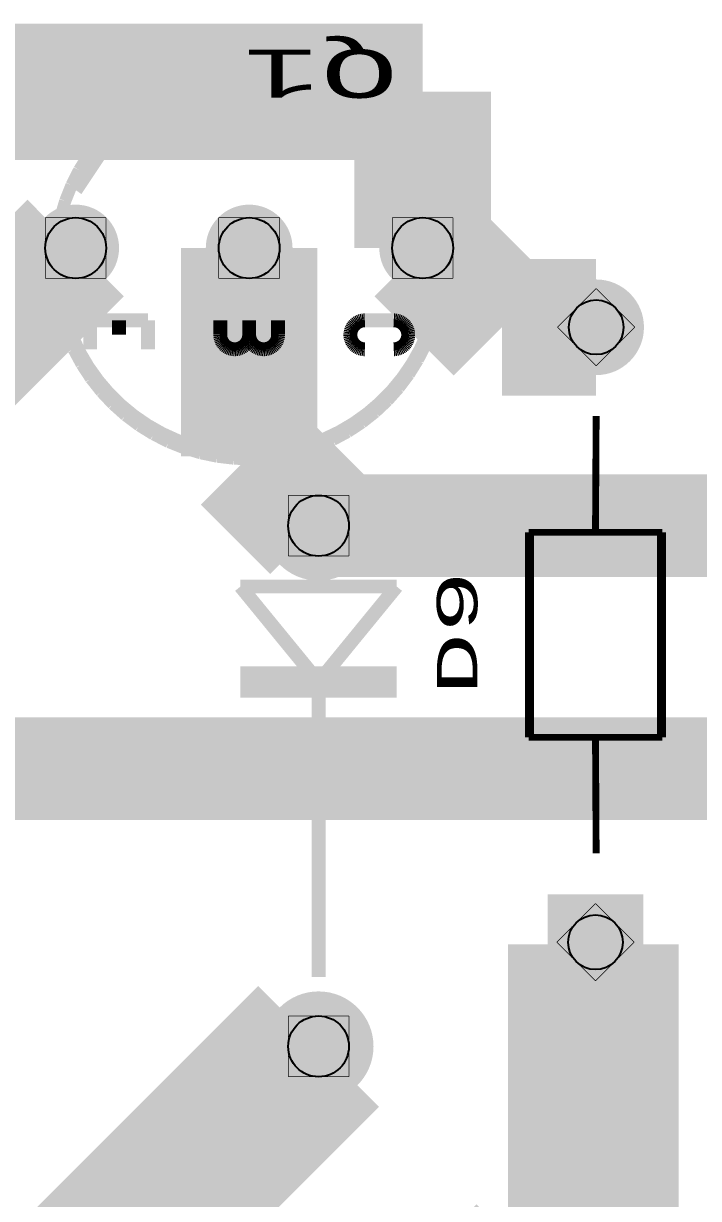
# Model space of a CAD drawing. Extents: x -3 to 268, y -4 to 76.
# Drawn here: x 63.75 to 73.63, y 31.3 to 48.5 of the extents above; entities that cross this region are included whole.
import ezdxf
from ezdxf.enums import TextEntityAlignment as Align

# ---------------------------------------------------------------- set-up
doc = ezdxf.new("R2010")
doc.units = 0
for name, color, linetype in [('3D_INFO_TOP', 1, 'CONTINUOUS'), ('COPPER_BOTTOM', 3, 'CONTINUOUS'), ('COPPER_TOP', 1, 'CONTINUOUS'), ('DRILL', 255, 'CONTINUOUS'), ('DRILL_SYMBOLS', 255, 'CONTINUOUS'), ('SILKSCREEN_TOP', 4, 'CONTINUOUS'), ('SOLDER_MASK_BOTTOM', 212, 'CONTINUOUS'), ('SOLDER_MASK_TOP', 200, 'CONTINUOUS')]:
    doc.layers.add(name, color=color, linetype=linetype)
doc.styles.add('MONOTxtStyle', font='monotxt')

msp = doc.modelspace()

# ---------------------------------------------------------------- hatches: boundary and pattern name
at = {"layer": 'COPPER_BOTTOM'}
h = msp.add_hatch(color=256, dxfattribs=at)
edge = h.paths.add_edge_path()
edge.add_arc((64.516, 45.212), 0.635, 0, 360)
edge = h.paths.add_edge_path()
edge.add_arc((64.516, 45.212), 0.4445, 0, 360)
h = msp.add_hatch(color=256, dxfattribs=at)
edge = h.paths.add_edge_path()
edge.add_arc((67.056, 45.212), 0.635, 0, 360)
edge = h.paths.add_edge_path()
edge.add_arc((67.056, 45.212), 0.4445, 0, 360)
h = msp.add_hatch(color=256, dxfattribs=at)
edge = h.paths.add_edge_path()
edge.add_arc((69.596, 45.212), 0.635, 0, 360)
edge = h.paths.add_edge_path()
edge.add_arc((69.596, 45.212), 0.4445, 0, 360)
h = msp.add_hatch(color=256, dxfattribs=at)
edge = h.paths.add_edge_path()
edge.add_arc((72.136, 44.052), 0.7, 0, 360)
edge = h.paths.add_edge_path()
edge.add_arc((72.136, 44.052), 0.4, 0, 360)
h = msp.add_hatch(color=256, dxfattribs=at)
edge = h.paths.add_edge_path()
edge.add_arc((68.072, 41.148), 0.804418, 0, 360)
edge = h.paths.add_edge_path()
edge.add_arc((68.072, 41.148), 0.4445, 0, 360)
h = msp.add_hatch(color=256, dxfattribs=at)
edge = h.paths.add_edge_path()
edge.add_arc((72.126, 35.052), 0.7, 0, 360)
edge = h.paths.add_edge_path()
edge.add_arc((72.126, 35.052), 0.4, 0, 360)
h = msp.add_hatch(color=256, dxfattribs=at)
edge = h.paths.add_edge_path()
edge.add_arc((68.072, 33.528), 0.804418, 0, 360)
edge = h.paths.add_edge_path()
edge.add_arc((68.072, 33.528), 0.4445, 0, 360)
at = {"layer": 'COPPER_TOP'}
h = msp.add_hatch(color=256, dxfattribs=at)
edge = h.paths.add_edge_path()
edge.add_arc((64.516, 45.212), 0.635, 0, 360)
edge = h.paths.add_edge_path()
edge.add_arc((64.516, 45.212), 0.4445, 0, 360)
h = msp.add_hatch(color=256, dxfattribs=at)
edge = h.paths.add_edge_path()
edge.add_arc((67.056, 45.212), 0.635, 0, 360)
edge = h.paths.add_edge_path()
edge.add_arc((67.056, 45.212), 0.4445, 0, 360)
h = msp.add_hatch(color=256, dxfattribs=at)
edge = h.paths.add_edge_path()
edge.add_arc((69.596, 45.212), 0.635, 0, 360)
edge = h.paths.add_edge_path()
edge.add_arc((69.596, 45.212), 0.4445, 0, 360)
h = msp.add_hatch(color=256, dxfattribs=at)
edge = h.paths.add_edge_path()
edge.add_arc((72.136, 44.052), 0.7, 0, 360)
edge = h.paths.add_edge_path()
edge.add_arc((72.136, 44.052), 0.4, 0, 360)
h = msp.add_hatch(color=256, dxfattribs=at)
edge = h.paths.add_edge_path()
edge.add_arc((68.072, 41.148), 0.804418, 0, 360)
edge = h.paths.add_edge_path()
edge.add_arc((68.072, 41.148), 0.4445, 0, 360)
h = msp.add_hatch(color=256, dxfattribs=at)
h.paths.add_polyline_path([(72.826, 34.352), (71.426, 34.352), (71.426, 35.752), (72.826, 35.752)])
edge = h.paths.add_edge_path()
edge.add_arc((72.126, 35.052), 0.4, 0, 360)
h = msp.add_hatch(color=256, dxfattribs=at)
edge = h.paths.add_edge_path()
edge.add_arc((68.072, 33.528), 0.804418, 0, 360)
edge = h.paths.add_edge_path()
edge.add_arc((68.072, 33.528), 0.4445, 0, 360)
at = {"layer": 'DRILL'}
h = msp.add_hatch(color=255, dxfattribs=at)
edge = h.paths.add_edge_path()
edge.add_arc((64.516, 45.212), 0.4445, 0, 360)
h = msp.add_hatch(color=255, dxfattribs=at)
edge = h.paths.add_edge_path()
edge.add_arc((67.056, 45.212), 0.4445, 0, 360)
h = msp.add_hatch(color=255, dxfattribs=at)
edge = h.paths.add_edge_path()
edge.add_arc((69.596, 45.212), 0.4445, 0, 360)
h = msp.add_hatch(color=255, dxfattribs=at)
edge = h.paths.add_edge_path()
edge.add_arc((72.136, 44.052), 0.4, 0, 360)
h = msp.add_hatch(color=255, dxfattribs=at)
edge = h.paths.add_edge_path()
edge.add_arc((68.072, 41.148), 0.4445, 0, 360)
h = msp.add_hatch(color=255, dxfattribs=at)
edge = h.paths.add_edge_path()
edge.add_arc((72.126, 35.052), 0.4, 0, 360)
h = msp.add_hatch(color=255, dxfattribs=at)
edge = h.paths.add_edge_path()
edge.add_arc((68.072, 33.528), 0.4445, 0, 360)
at = {"layer": 'SOLDER_MASK_BOTTOM'}
h = msp.add_hatch(color=256, dxfattribs=at)
edge = h.paths.add_edge_path()
edge.add_arc((64.516, 45.212), 0.635, 0, 360)
edge = h.paths.add_edge_path()
edge.add_arc((64.516, 45.212), 0.4445, 0, 360)
h = msp.add_hatch(color=256, dxfattribs=at)
edge = h.paths.add_edge_path()
edge.add_arc((67.056, 45.212), 0.635, 0, 360)
edge = h.paths.add_edge_path()
edge.add_arc((67.056, 45.212), 0.4445, 0, 360)
h = msp.add_hatch(color=256, dxfattribs=at)
edge = h.paths.add_edge_path()
edge.add_arc((69.596, 45.212), 0.635, 0, 360)
edge = h.paths.add_edge_path()
edge.add_arc((69.596, 45.212), 0.4445, 0, 360)
h = msp.add_hatch(color=256, dxfattribs=at)
edge = h.paths.add_edge_path()
edge.add_arc((72.136, 44.052), 0.7, 0, 360)
edge = h.paths.add_edge_path()
edge.add_arc((72.136, 44.052), 0.4, 0, 360)
h = msp.add_hatch(color=256, dxfattribs=at)
edge = h.paths.add_edge_path()
edge.add_arc((68.072, 41.148), 0.804418, 0, 360)
edge = h.paths.add_edge_path()
edge.add_arc((68.072, 41.148), 0.4445, 0, 360)
h = msp.add_hatch(color=256, dxfattribs=at)
edge = h.paths.add_edge_path()
edge.add_arc((72.126, 35.052), 0.7, 0, 360)
edge = h.paths.add_edge_path()
edge.add_arc((72.126, 35.052), 0.4, 0, 360)
h = msp.add_hatch(color=256, dxfattribs=at)
edge = h.paths.add_edge_path()
edge.add_arc((68.072, 33.528), 0.804418, 0, 360)
edge = h.paths.add_edge_path()
edge.add_arc((68.072, 33.528), 0.4445, 0, 360)
at = {"layer": 'SOLDER_MASK_TOP'}
h = msp.add_hatch(color=256, dxfattribs=at)
edge = h.paths.add_edge_path()
edge.add_arc((64.516, 45.212), 0.635, 0, 360)
edge = h.paths.add_edge_path()
edge.add_arc((64.516, 45.212), 0.4445, 0, 360)
h = msp.add_hatch(color=256, dxfattribs=at)
edge = h.paths.add_edge_path()
edge.add_arc((67.056, 45.212), 0.635, 0, 360)
edge = h.paths.add_edge_path()
edge.add_arc((67.056, 45.212), 0.4445, 0, 360)
h = msp.add_hatch(color=256, dxfattribs=at)
edge = h.paths.add_edge_path()
edge.add_arc((69.596, 45.212), 0.635, 0, 360)
edge = h.paths.add_edge_path()
edge.add_arc((69.596, 45.212), 0.4445, 0, 360)
h = msp.add_hatch(color=256, dxfattribs=at)
edge = h.paths.add_edge_path()
edge.add_arc((72.136, 44.052), 0.7, 0, 360)
edge = h.paths.add_edge_path()
edge.add_arc((72.136, 44.052), 0.4, 0, 360)
h = msp.add_hatch(color=256, dxfattribs=at)
edge = h.paths.add_edge_path()
edge.add_arc((68.072, 41.148), 0.804418, 0, 360)
edge = h.paths.add_edge_path()
edge.add_arc((68.072, 41.148), 0.4445, 0, 360)
h = msp.add_hatch(color=256, dxfattribs=at)
h.paths.add_polyline_path([(72.826, 34.352), (71.426, 34.352), (71.426, 35.752), (72.826, 35.752)])
edge = h.paths.add_edge_path()
edge.add_arc((72.126, 35.052), 0.4, 0, 360)
h = msp.add_hatch(color=256, dxfattribs=at)
edge = h.paths.add_edge_path()
edge.add_arc((68.072, 33.528), 0.804418, 0, 360)
edge = h.paths.add_edge_path()
edge.add_arc((68.072, 33.528), 0.4445, 0, 360)

# ---------------------------------------------------------------- linework, layer by layer
at = {"layer": '3D_INFO_TOP', "color": 1}
for points, const_width in [([(64.846, 46.761999), (64.697608, 46.563412)], 0.1778), ([(64.846, 46.762), (69.246, 46.762)], 0.1778), ([(69.352767, 46.622857), (69.245999, 46.761999)], 0.1778), ([(64.697608, 46.563412), (64.56709, 46.352648)], 0.1778), ([(69.488625, 46.415495), (69.352767, 46.622857)], 0.1778), ([(64.56709, 46.352648), (64.455437, 46.13131)], 0.1778), ([(69.605893, 46.19708), (69.488625, 46.415495)], 0.1778), ([(69.703678, 45.969276), (69.605893, 46.19708)], 0.1778), ([(64.455437, 46.13131), (64.3635, 45.901083)], 0.1778), ([(64.3635, 45.901083), (64.291979, 45.663719)], 0.1778), ([(69.781238, 45.733816), (69.703678, 45.969276)], 0.1778), ([(64.291979, 45.663719), (64.241417, 45.421026)], 0.1778), ([(69.83798, 45.492492), (69.781238, 45.733816)], 0.1778), ([(69.873474, 45.247142), (69.83798, 45.492492)], 0.1778), ([(64.241417, 45.421026), (64.2122, 45.174849)], 0.1778), ([(64.2122, 45.174849), (64.20455, 44.927062)], 0.1778), ([(69.887449, 44.999631), (69.873474, 45.247142)], 0.1778), ([(69.879799, 44.751844), (69.887449, 44.999631)], 0.1778), ([(64.20455, 44.927062), (64.218525, 44.679551)], 0.1778), ([(64.218525, 44.679551), (64.254019, 44.434201)], 0.1778), ([(69.850582, 44.505667), (69.879799, 44.751844)], 0.1778), ([(69.80002, 44.262974), (69.850582, 44.505667)], 0.1778), ([(64.254019, 44.434201), (64.310761, 44.192877)], 0.1778), ([(64.310761, 44.192877), (64.388321, 43.957417)], 0.1778), ([(69.728499, 44.02561), (69.80002, 44.262974)], 0.1778), ([(64.388321, 43.957417), (64.486106, 43.729613)], 0.1778), ([(69.636562, 43.795383), (69.728499, 44.02561)], 0.1778), ([(69.524909, 43.574045), (69.636562, 43.795383)], 0.1778), ([(64.486106, 43.729613), (64.603374, 43.511198)], 0.1778), ([(64.603374, 43.511198), (64.739232, 43.303836)], 0.1778), ([(69.394391, 43.363281), (69.524909, 43.574045)], 0.1778), ([(64.739232, 43.303836), (64.892646, 43.109102)], 0.1778), ([(69.245999, 43.164694), (69.394391, 43.363281)], 0.1778), ([(64.892646, 43.109102), (65.062448, 42.928481)], 0.1778), ([(69.080865, 42.979795), (69.245999, 43.164694)], 0.1778), ([(65.062448, 42.928481), (65.247347, 42.763347)], 0.1778), ([(68.900244, 42.809993), (69.080865, 42.979795)], 0.1778), ([(65.247347, 42.763347), (65.445934, 42.614955)], 0.1778), ([(68.70551, 42.656579), (68.900244, 42.809993)], 0.1778), ([(65.445934, 42.614955), (65.656698, 42.484437)], 0.1778), ([(68.498148, 42.520721), (68.70551, 42.656579)], 0.1778), ([(65.656698, 42.484437), (65.878036, 42.372784)], 0.1778), ([(68.051929, 42.305668), (68.279733, 42.403453)], 0.1778), ([(68.279733, 42.403453), (68.498148, 42.520721)], 0.1778), ([(65.878036, 42.372784), (66.108263, 42.280847)], 0.1778), ([(66.108263, 42.280847), (66.345627, 42.209326)], 0.1778), ([(67.575145, 42.171366), (67.816469, 42.228108)], 0.1778), ([(67.816469, 42.228108), (68.051929, 42.305668)], 0.1778), ([(66.345627, 42.209326), (66.58832, 42.158764)], 0.1778), ([(66.58832, 42.158764), (66.834497, 42.129547)], 0.1778), ([(66.834497, 42.129547), (67.082284, 42.121897)], 0.1778), ([(67.082284, 42.121897), (67.329795, 42.135872)], 0.1778), ([(67.329795, 42.135872), (67.575145, 42.171366)], 0.1778), ([(73.076, 41.052), (71.176, 41.052)], 0.1), ([(71.176, 41.052), (71.176, 38.052)], 0.1), ([(73.076, 38.052), (73.076, 41.052)], 0.1), ([(71.176, 38.052), (73.076, 38.052)], 0.1)]:
    msp.add_lwpolyline(points, dxfattribs=dict(at, const_width=const_width))
at = {"layer": 'COPPER_BOTTOM', "color": 3}
for points, const_width in [([(69.596, 47.498), (26.416, 47.498)], 2), ([(69.596, 45.212), (69.596, 47.498)], 2), ([(62.611, 43.307), (64.516, 45.212)], 2), ([(67.056, 45.212), (67.056, 42.164)], 2), ([(70.756, 44.052), (69.596, 45.212)], 2), ([(72.136, 44.052), (70.756, 44.052)], 2), ([(67.056, 42.164), (68.072, 41.148)], 2), ([(68.072, 41.148), (75.184, 41.148)], 1.5), ([(80.772, 37.592), (62.738, 37.592)], 1.5), ([(72.096, 24.598), (72.096, 35.022)], 2.5), ([(68.072, 33.528), (64.516, 29.972)], 2.5), ([(70.127546, 29.544058), (71.091743, 30.508255)], 2)]:
    msp.add_lwpolyline(points, dxfattribs=dict(at, const_width=const_width))
at = {"layer": 'DRILL', "color": 255}
for centre, radius in [((64.516, 45.212), 0.4445), ((67.056, 45.212), 0.4445), ((69.596, 45.212), 0.4445), ((72.136, 44.052), 0.4), ((68.072, 41.148), 0.4445), ((72.126, 35.052), 0.4), ((68.072, 33.528), 0.4445)]:
    msp.add_circle(centre, radius, dxfattribs=at)
at = {"layer": 'DRILL_SYMBOLS', "color": 7, "const_width": 0.01}
for points in [[(64.9605, 45.6565), (64.0715, 45.6565)], [(64.0715, 45.6565), (64.0715, 44.7675)], [(64.9605, 44.7675), (64.9605, 45.6565)], [(67.5005, 45.6565), (66.6115, 45.6565)], [(66.6115, 45.6565), (66.6115, 44.7675)], [(67.5005, 44.7675), (67.5005, 45.6565)], [(70.0405, 45.6565), (69.1515, 45.6565)], [(69.1515, 45.6565), (69.1515, 44.7675)], [(70.0405, 44.7675), (70.0405, 45.6565)], [(64.0715, 44.7675), (64.9605, 44.7675)], [(66.6115, 44.7675), (67.5005, 44.7675)], [(69.1515, 44.7675), (70.0405, 44.7675)], [(72.136, 44.617684), (71.570316, 44.052)], [(72.701684, 44.052), (72.136, 44.617684)], [(71.570316, 44.052), (72.136, 43.486316)], [(72.136, 43.486316), (72.701684, 44.052)], [(68.5165, 41.5925), (67.6275, 41.5925)], [(67.6275, 41.5925), (67.6275, 40.7035)], [(68.5165, 40.7035), (68.5165, 41.5925)], [(67.6275, 40.7035), (68.5165, 40.7035)], [(72.126, 35.617684), (71.560316, 35.052)], [(72.691684, 35.052), (72.126, 35.617684)], [(71.560316, 35.052), (72.126, 34.486316)], [(72.126, 34.486316), (72.691684, 35.052)], [(68.5165, 33.9725), (67.6275, 33.9725)], [(67.6275, 33.9725), (67.6275, 33.0835)], [(68.5165, 33.0835), (68.5165, 33.9725)], [(67.6275, 33.0835), (68.5165, 33.0835)]]:
    msp.add_lwpolyline(points, dxfattribs=at)
at = {"layer": 'SILKSCREEN_TOP', "color": 4}
for points, const_width in [([(64.939333, 46.693668), (64.516, 46.058668)], 0.2032), ([(64.939333, 46.693668), (69.172667, 46.693668)], 0.2032), ([(69.172667, 46.693668), (69.596, 46.058668)], 0.2032), ([(64.312986, 44.367026), (64.378617, 44.130366)], 0.2032), ([(69.748156, 44.177224), (69.799013, 44.367026)], 0.2032), ([(64.378617, 44.130366), (64.464625, 43.900327)], 0.2032), ([(64.727667, 43.730332), (64.727667, 44.153668)], 0.2032), ([(64.727667, 44.153668), (65.574333, 44.153668)], 0.2032), ([(65.151, 44.153666), (65.151, 43.942)], 0.2032), ([(65.574333, 44.153668), (65.574333, 43.730334)], 0.2032), ([(66.632667, 44.153666), (67.479333, 44.153668)], 0.2032), ([(66.632667, 44.153666), (66.632667, 43.942)], 0.2032), ([(67.056, 44.153666), (67.056, 43.942)], 0.2032), ([(67.479333, 44.153668), (67.479333, 43.942)], 0.2032), ([(68.613243, 44.104146), (68.599628, 44.091671)], 0.2032), ([(68.627892, 44.115387), (68.613243, 44.104146)], 0.2032), ([(68.643466, 44.125308), (68.627892, 44.115387)], 0.2032), ([(68.659845, 44.133835), (68.643466, 44.125308)], 0.2032), ([(68.676905, 44.140901), (68.659845, 44.133835)], 0.2032), ([(68.694516, 44.146454), (68.676905, 44.140901)], 0.2032), ([(68.712544, 44.150451), (68.694516, 44.146454)], 0.2032), ([(68.730852, 44.152861), (68.712544, 44.150451)], 0.2032), ([(68.7493, 44.153667), (68.730852, 44.152861)], 0.2032), ([(68.749333, 44.153666), (69.172667, 44.153668)], 0.2032), ([(69.191147, 44.15286), (69.1727, 44.153666)], 0.2032), ([(69.1727, 44.153666), (69.1727, 44.153666)], 0.2032), ([(69.209455, 44.15045), (69.191147, 44.15286)], 0.2032), ([(69.227483, 44.146453), (69.209455, 44.15045)], 0.2032), ([(69.245094, 44.1409), (69.227483, 44.146453)], 0.2032), ([(69.262153, 44.133834), (69.245094, 44.1409)], 0.2032), ([(69.278533, 44.125308), (69.262153, 44.133834)], 0.2032), ([(69.294106, 44.115386), (69.278533, 44.125308)], 0.2032), ([(69.308756, 44.104145), (69.294106, 44.115386)], 0.2032), ([(69.32237, 44.09167), (69.308756, 44.104145)], 0.2032), ([(69.666176, 43.945719), (69.748156, 44.177224)], 0.2032), ([(66.632633, 43.942), (66.633438, 43.923552)], 0.2032), ([(66.633438, 43.923552), (66.635848, 43.905244)], 0.2032), ([(67.052751, 43.905244), (67.055161, 43.923552)], 0.2032), ([(67.055161, 43.923552), (67.055967, 43.942)], 0.2032), ([(67.055967, 43.942), (67.055967, 43.942)], 0.2032), ([(67.056032, 43.942), (67.056837, 43.923551)], 0.2032), ([(67.056837, 43.923551), (67.059247, 43.905244)], 0.2032), ([(67.476152, 43.905244), (67.478562, 43.923551)], 0.2032), ([(67.478562, 43.923551), (67.479368, 43.942)], 0.2032), ([(67.479368, 43.942), (67.479368, 43.942)], 0.2032), ([(68.538438, 43.960447), (68.537633, 43.942)], 0.2032), ([(68.537633, 43.942), (68.538438, 43.923552)], 0.2032), ([(68.540848, 43.978755), (68.538438, 43.960447)], 0.2032), ([(68.538438, 43.923552), (68.540848, 43.905244)], 0.2032), ([(68.544845, 43.996783), (68.540848, 43.978755)], 0.2032), ([(68.550398, 44.014394), (68.544845, 43.996783)], 0.2032), ([(68.557464, 44.031454), (68.550398, 44.014394)], 0.2032), ([(68.565991, 44.047833), (68.557464, 44.031454)], 0.2032), ([(68.575912, 44.063407), (68.565991, 44.047833)], 0.2032), ([(68.587153, 44.078056), (68.575912, 44.063407)], 0.2032), ([(68.599628, 44.091671), (68.587153, 44.078056)], 0.2032), ([(69.334845, 44.078056), (69.32237, 44.09167)], 0.2032), ([(69.346086, 44.063406), (69.334845, 44.078056)], 0.2032), ([(69.356008, 44.047833), (69.346086, 44.063406)], 0.2032), ([(69.364534, 44.031453), (69.356008, 44.047833)], 0.2032), ([(69.3716, 44.014394), (69.364534, 44.031453)], 0.2032), ([(69.377153, 43.996783), (69.3716, 44.014394)], 0.2032), ([(69.38115, 43.978755), (69.377153, 43.996783)], 0.2032), ([(69.38356, 43.960447), (69.38115, 43.978755)], 0.2032), ([(69.38115, 43.905244), (69.38356, 43.923552)], 0.2032), ([(69.384366, 43.942), (69.38356, 43.960447)], 0.2032), ([(69.38356, 43.923552), (69.384366, 43.942)], 0.2032), ([(69.56433, 43.72224), (69.666176, 43.945719)], 0.2032), ([(64.464625, 43.900327), (64.570355, 43.67866)], 0.2032), ([(66.635848, 43.905244), (66.639845, 43.887216)], 0.2032), ([(66.639845, 43.887216), (66.645398, 43.869605)], 0.2032), ([(66.645398, 43.869605), (66.652464, 43.852545)], 0.2032), ([(66.652464, 43.852545), (66.660991, 43.836166)], 0.2032), ([(66.660991, 43.836166), (66.670912, 43.820592)], 0.2032), ([(66.670912, 43.820592), (66.682153, 43.805943)], 0.2032), ([(66.682153, 43.805943), (66.694628, 43.792328)], 0.2032), ([(66.694628, 43.792328), (66.708243, 43.779853)], 0.2032), ([(66.708243, 43.779853), (66.722892, 43.768612)], 0.2032), ([(66.722892, 43.768612), (66.738466, 43.758691)], 0.2032), ([(66.738466, 43.758691), (66.754845, 43.750164)], 0.2032), ([(66.754845, 43.750164), (66.771905, 43.743098)], 0.2032), ([(66.916694, 43.743098), (66.933754, 43.750164)], 0.2032), ([(66.933754, 43.750164), (66.950133, 43.758691)], 0.2032), ([(66.950133, 43.758691), (66.965707, 43.768612)], 0.2032), ([(66.965707, 43.768612), (66.980356, 43.779853)], 0.2032), ([(66.980356, 43.779853), (66.993971, 43.792328)], 0.2032), ([(66.993971, 43.792328), (67.006446, 43.805943)], 0.2032), ([(67.006446, 43.805943), (67.017687, 43.820592)], 0.2032), ([(67.017687, 43.820592), (67.027608, 43.836166)], 0.2032), ([(67.027608, 43.836166), (67.036135, 43.852545)], 0.2032), ([(67.036135, 43.852545), (67.043201, 43.869605)], 0.2032), ([(67.043201, 43.869605), (67.048754, 43.887216)], 0.2032), ([(67.048754, 43.887216), (67.052751, 43.905244)], 0.2032), ([(67.059247, 43.905244), (67.063244, 43.887216)], 0.2032), ([(67.063244, 43.887216), (67.068797, 43.869605)], 0.2032), ([(67.068797, 43.869605), (67.075863, 43.852545)], 0.2032), ([(67.075863, 43.852545), (67.08439, 43.836166)], 0.2032), ([(67.08439, 43.836166), (67.094311, 43.820592)], 0.2032), ([(67.094311, 43.820592), (67.105552, 43.805942)], 0.2032), ([(67.105552, 43.805942), (67.118028, 43.792328)], 0.2032), ([(67.118028, 43.792328), (67.131642, 43.779852)], 0.2032), ([(67.131642, 43.779852), (67.146292, 43.768611)], 0.2032), ([(67.146292, 43.768611), (67.161866, 43.75869)], 0.2032), ([(67.161866, 43.75869), (67.178245, 43.750163)], 0.2032), ([(67.178245, 43.750163), (67.195305, 43.743097)], 0.2032), ([(67.340094, 43.743097), (67.357154, 43.750163)], 0.2032), ([(67.357154, 43.750163), (67.373534, 43.75869)], 0.2032), ([(67.373534, 43.75869), (67.389107, 43.768611)], 0.2032), ([(67.389107, 43.768611), (67.403757, 43.779852)], 0.2032), ([(67.403757, 43.779852), (67.417371, 43.792328)], 0.2032), ([(67.417371, 43.792328), (67.429847, 43.805942)], 0.2032), ([(67.429847, 43.805942), (67.441088, 43.820592)], 0.2032), ([(67.441088, 43.820592), (67.451009, 43.836166)], 0.2032), ([(67.451009, 43.836166), (67.459536, 43.852545)], 0.2032), ([(67.459536, 43.852545), (67.466602, 43.869605)], 0.2032), ([(67.466602, 43.869605), (67.472155, 43.887216)], 0.2032), ([(67.472155, 43.887216), (67.476152, 43.905244)], 0.2032), ([(68.540848, 43.905244), (68.544845, 43.887216)], 0.2032), ([(68.544845, 43.887216), (68.550398, 43.869605)], 0.2032), ([(68.550398, 43.869605), (68.557464, 43.852545)], 0.2032), ([(68.557464, 43.852545), (68.565991, 43.836166)], 0.2032), ([(68.565991, 43.836166), (68.575912, 43.820592)], 0.2032), ([(68.575912, 43.820592), (68.587153, 43.805943)], 0.2032), ([(68.587153, 43.805943), (68.599628, 43.792328)], 0.2032), ([(68.599628, 43.792328), (68.613243, 43.779853)], 0.2032), ([(68.613243, 43.779853), (68.627892, 43.768612)], 0.2032), ([(68.627892, 43.768612), (68.643466, 43.758691)], 0.2032), ([(68.643466, 43.758691), (68.659845, 43.750164)], 0.2032), ([(68.659845, 43.750164), (68.676905, 43.743098)], 0.2032), ([(69.245094, 43.743099), (69.262153, 43.750165)], 0.2032), ([(69.262153, 43.750165), (69.278533, 43.758691)], 0.2032), ([(69.278533, 43.758691), (69.294106, 43.768613)], 0.2032), ([(69.294106, 43.768613), (69.308756, 43.779854)], 0.2032), ([(69.308756, 43.779854), (69.32237, 43.792329)], 0.2032), ([(69.32237, 43.792329), (69.334845, 43.805943)], 0.2032), ([(69.334845, 43.805943), (69.346086, 43.820593)], 0.2032), ([(69.346086, 43.820593), (69.356008, 43.836167)], 0.2032), ([(69.356008, 43.836167), (69.364534, 43.852546)], 0.2032), ([(69.364534, 43.852546), (69.3716, 43.869605)], 0.2032), ([(69.3716, 43.869605), (69.377153, 43.887216)], 0.2032), ([(69.377153, 43.887216), (69.38115, 43.905244)], 0.2032), ([(64.570355, 43.67866), (64.695002, 43.467051)], 0.2032), ([(66.771905, 43.743098), (66.789516, 43.737545)], 0.2032), ([(66.789516, 43.737545), (66.807544, 43.733548)], 0.2032), ([(66.807544, 43.733548), (66.825852, 43.731138)], 0.2032), ([(66.825852, 43.731138), (66.8443, 43.730333)], 0.2032), ([(66.8443, 43.730333), (66.862747, 43.731138)], 0.2032), ([(66.862747, 43.731138), (66.881055, 43.733548)], 0.2032), ([(66.881055, 43.733548), (66.899083, 43.737545)], 0.2032), ([(66.899083, 43.737545), (66.916694, 43.743098)], 0.2032), ([(67.195305, 43.743097), (67.212916, 43.737544)], 0.2032), ([(67.212916, 43.737544), (67.230944, 43.733547)], 0.2032), ([(67.230944, 43.733547), (67.249251, 43.731137)], 0.2032), ([(67.249251, 43.731137), (67.2677, 43.730332)], 0.2032), ([(67.2677, 43.730332), (67.286148, 43.731137)], 0.2032), ([(67.286148, 43.731137), (67.304455, 43.733547)], 0.2032), ([(67.304455, 43.733547), (67.322483, 43.737544)], 0.2032), ([(67.322483, 43.737544), (67.340094, 43.743097)], 0.2032), ([(68.676905, 43.743098), (68.694516, 43.737545)], 0.2032), ([(68.694516, 43.737545), (68.712544, 43.733548)], 0.2032), ([(68.712544, 43.733548), (68.730852, 43.731138)], 0.2032), ([(68.730852, 43.731138), (68.7493, 43.730333)], 0.2032), ([(68.7493, 43.730333), (68.7493, 43.730333)], 0.2032), ([(69.1727, 43.730334), (69.191147, 43.731139)], 0.2032), ([(69.191147, 43.731139), (69.209455, 43.733549)], 0.2032), ([(69.209455, 43.733549), (69.227483, 43.737546)], 0.2032), ([(69.227483, 43.737546), (69.245094, 43.743099)], 0.2032), ([(69.443395, 43.508488), (69.56433, 43.72224)], 0.2032), ([(64.695002, 43.467051), (64.837618, 43.267111)], 0.2032), ([(69.304291, 43.30609), (69.443395, 43.508488)], 0.2032), ([(64.837618, 43.267111), (64.997117, 43.080361)], 0.2032), ([(69.148075, 43.116585), (69.304291, 43.30609)], 0.2032), ([(64.997117, 43.080361), (65.172285, 42.908224)], 0.2032), ([(68.975938, 42.941417), (69.148075, 43.116585)], 0.2032), ([(65.172285, 42.908224), (65.36179, 42.752008)], 0.2032), ([(68.789188, 42.781918), (68.975938, 42.941417)], 0.2032), ([(65.36179, 42.752008), (65.564188, 42.612904)], 0.2032), ([(68.589248, 42.639302), (68.789188, 42.781918)], 0.2032), ([(65.564188, 42.612904), (65.77794, 42.491969)], 0.2032), ([(68.377639, 42.514655), (68.589248, 42.639302)], 0.2032), ([(72.126, 41.052), (72.136, 42.752)], 0.1), ([(65.77794, 42.491969), (66.001419, 42.390123)], 0.2032), ([(66.001419, 42.390123), (66.232924, 42.308143)], 0.2032), ([(67.925933, 42.322917), (68.155972, 42.408925)], 0.2032), ([(68.155972, 42.408925), (68.377639, 42.514655)], 0.2032), ([(66.232924, 42.308143), (66.470693, 42.246652)], 0.2032), ([(66.470693, 42.246652), (66.712916, 42.206117)], 0.2032), ([(66.712916, 42.206117), (66.957751, 42.186848)], 0.2032), ([(67.203333, 42.188992), (67.447794, 42.21253)], 0.2032), ([(67.447794, 42.21253), (67.689273, 42.257286)], 0.2032), ([(67.689273, 42.257286), (67.925933, 42.322917)], 0.2032), ([(66.957751, 42.186848), (67.203333, 42.188992)], 0.2032), ([(73.106, 41.052), (71.146, 41.052)], 0.1), ([(71.146, 41.052), (71.146, 38.052)], 0.1), ([(73.106, 38.052), (73.106, 41.052)], 0.1), ([(68.072, 38.862), (66.929, 40.259)], 0.2032), ([(66.929, 40.259), (69.215, 40.259)], 0.2032), ([(69.215, 40.259), (68.072, 38.862)], 0.2032), ([(66.929, 38.989), (69.215, 38.989)], 0.2032), ([(69.215, 38.862), (66.929, 38.862)], 0.2032), ([(68.072, 34.544), (68.072, 38.862)], 0.2032), ([(66.929, 38.735), (69.215, 38.735)], 0.2032), ([(71.146, 38.052), (73.106, 38.052)], 0.1), ([(72.136, 36.352), (72.126, 38.052)], 0.1)]:
    msp.add_lwpolyline(points, dxfattribs=dict(at, const_width=const_width))

# ---------------------------------------------------------------- texts
at = {"layer": 'SILKSCREEN_TOP', "style": 'MONOTxtStyle'}
for s, height, rotation, width, p in [('Q1', 0.705555, 180, 1.866667, (68.099178, 47.763261)), ('D9', 0.592667, 90, 1.777778, (70.099936, 39.577518))]:
    msp.add_text(s, height=height, rotation=rotation, dxfattribs=dict(at, width=width)).set_placement(p, align=Align.MIDDLE_CENTER)

doc.saveas('drawing.dxf')
